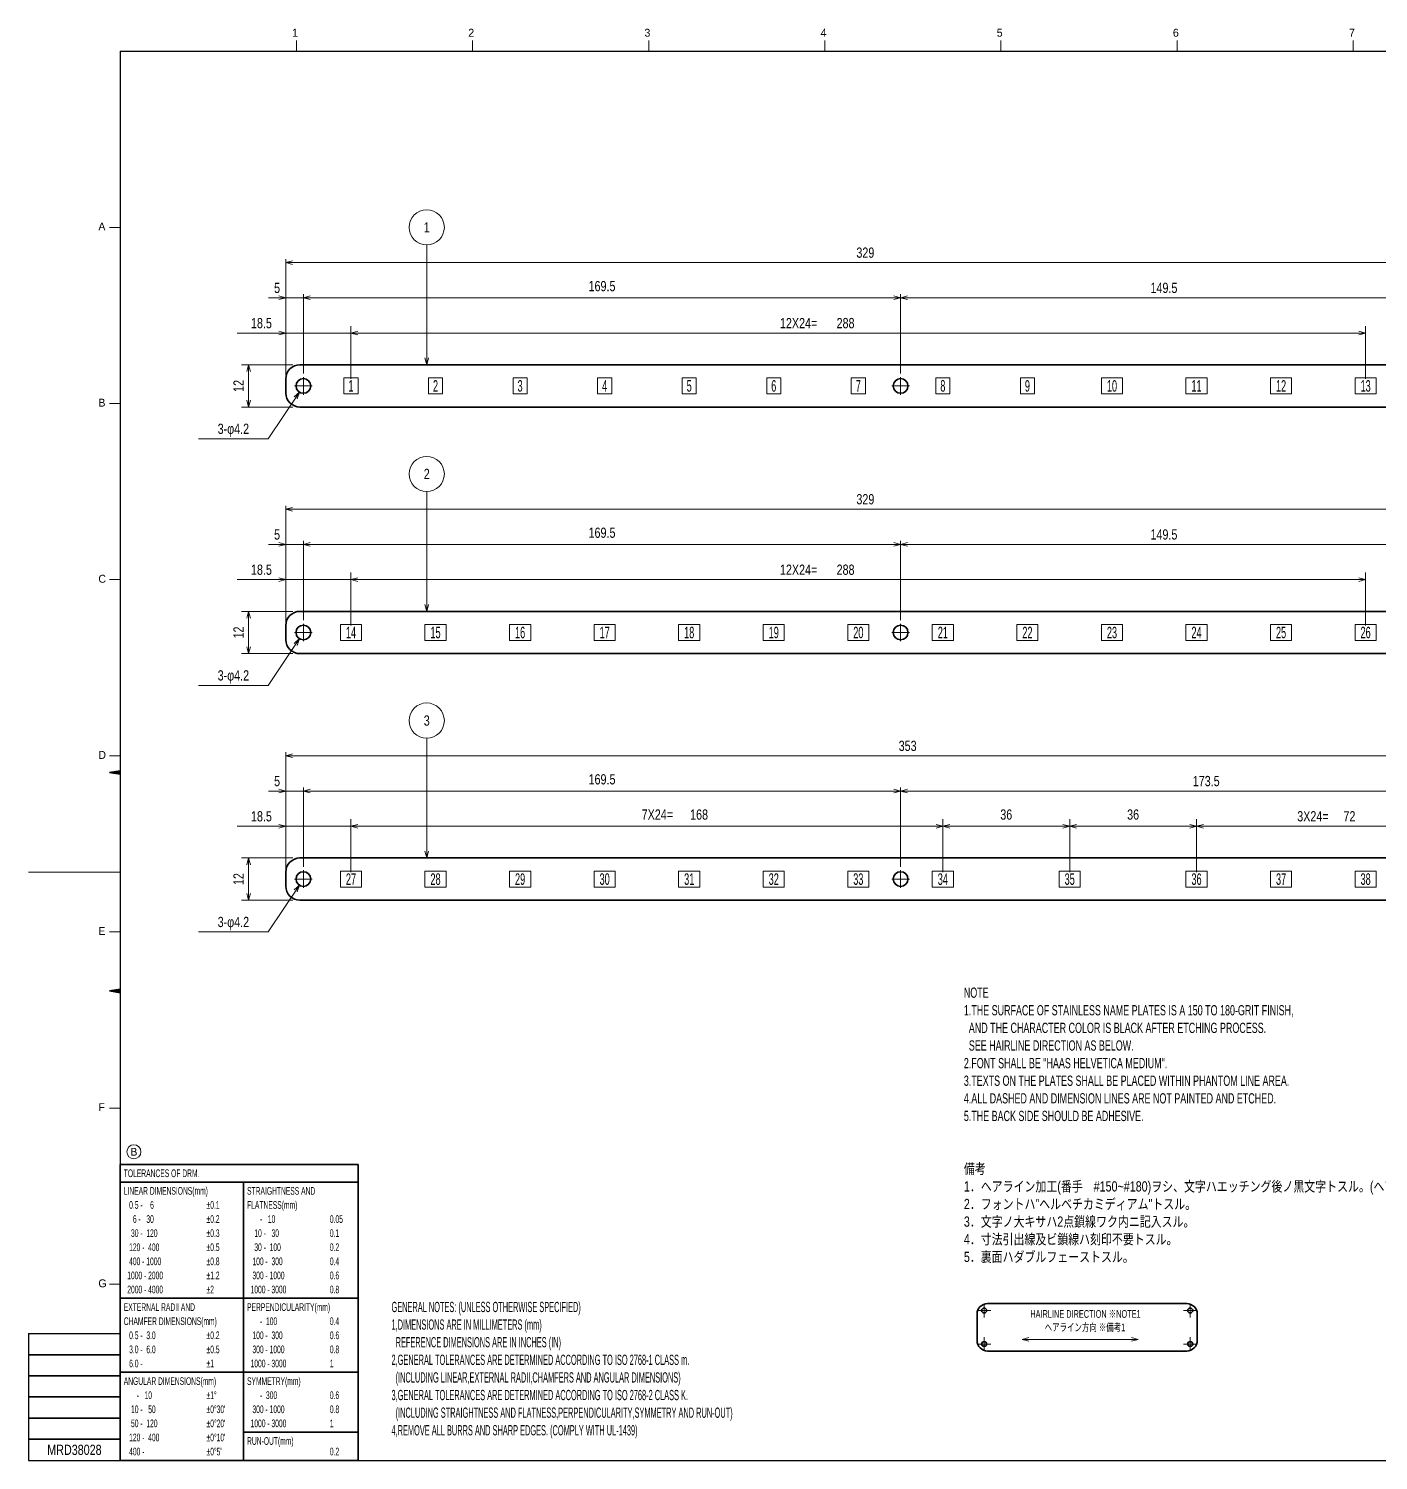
# Model space of a CAD drawing. Header units: millimetres. Extents: x 7 to 587, y 2 to 418.
# Drawn here: x 7 to 390.1, y 10 to 416.4 of the extents above; entities that cross this region are included whole.
import ezdxf
from ezdxf.enums import TextEntityAlignment as Align

# ---------------------------------------------------------------- set-up
doc = ezdxf.new("R2010")
doc.units = ezdxf.units.MM
doc.linetypes.add('DASHDOT', pattern=[25.3, 12.7, -6.3, 0, -6.3])
doc.linetypes.add('DIVIDE', pattern=[31.6, 12.7, -6.3, 0, -6.3, 0, -6.3])
for name, color, linetype in [('GR1_03', 7, 'Continuous'), ('GR1_08', 7, 'Continuous'), ('GR1_15', 7, 'Continuous'), ('GR1_16', 7, 'Continuous'), ('図面枠C7M', 7, 'Continuous'), ('表題、部品表_01', 7, 'Continuous'), ('表題、部品表_訂正', 7, 'Continuous')]:
    doc.layers.add(name, color=color, linetype=linetype)
doc.styles.add('HG丸ｺﾞｼｯｸM-PRO', font='')
doc.styles.get('HG丸ｺﾞｼｯｸM-PRO').set_extended_font_data('HG丸ｺﾞｼｯｸM-PRO')

# ---------------------------------------------------------------- blocks, each defined once
blk = doc.blocks.new('BLKF024')
at = {"layer": '図面枠C7M', "color": 3, "linetype": 'Continuous', "lineweight": 35}
for p, q in [((30.067393, 143.236108), (30.09438, 143.263095)), ((30.188706, 143.216), (30.264271, 143.291564)), ((30.310019, 143.195891), (30.434161, 143.320033)), ((30.431331, 143.175782), (30.604052, 143.348503)), ((30.552644, 143.155673), (30.773942, 143.376972)), ((30.673956, 143.135565), (30.943833, 143.405441)), ((30.795269, 143.115456), (31.113723, 143.43391)), ((30.916582, 143.095347), (31.283614, 143.462379)), ((31.037894, 143.075238), (31.453504, 143.490848)), ((31.159207, 143.05513), (31.623395, 143.519317)), ((31.280519, 143.035021), (31.793285, 143.547787)), ((31.401832, 143.014912), (31.963176, 143.576256)), ((31.523145, 142.994803), (32.133066, 143.604725)), ((31.644457, 142.974695), (32.302957, 143.633194)), ((31.76577, 142.954586), (32.472847, 143.661663)), ((31.887082, 142.934477), (32.642738, 143.690132)), ((32.008395, 142.914368), (32.812628, 143.718601)), ((32.129708, 142.894259), (32.982519, 143.747071)), ((32.25102, 142.874151), (33, 143.62313)), ((32.372333, 142.854042), (33, 143.481709)), ((32.493645, 142.833933), (33, 143.340288)), ((32.614958, 142.813824), (33, 143.198866)), ((32.736271, 142.793716), (33, 143.057445)), ((32.857583, 142.773607), (33, 142.916024)), ((32.978896, 142.753498), (33, 142.774602))]:
    blk.add_line(p, q, dxfattribs=at)
blk = doc.blocks.new('BLKF025')
at = {"layer": '図面枠C7M', "color": 3, "linetype": 'Continuous', "lineweight": 35}
for p, q in [((30.067393, 205.236108), (30.09438, 205.263095)), ((30.188706, 205.216), (30.264271, 205.291564)), ((30.310019, 205.195891), (30.434161, 205.320033)), ((30.431331, 205.175782), (30.604052, 205.348503)), ((30.552644, 205.155673), (30.773942, 205.376972)), ((30.673956, 205.135565), (30.943833, 205.405441)), ((30.795269, 205.115456), (31.113723, 205.43391)), ((30.916582, 205.095347), (31.283614, 205.462379)), ((31.037894, 205.075238), (31.453504, 205.490848)), ((31.159207, 205.05513), (31.623395, 205.519317)), ((31.280519, 205.035021), (31.793285, 205.547787)), ((31.401832, 205.014912), (31.963176, 205.576256)), ((31.523145, 204.994803), (32.133066, 205.604725)), ((31.644457, 204.974695), (32.302957, 205.633194)), ((31.76577, 204.954586), (32.472847, 205.661663)), ((31.887082, 204.934477), (32.642738, 205.690132)), ((32.008395, 204.914368), (32.812628, 205.718601)), ((32.129708, 204.894259), (32.982519, 205.747071)), ((32.25102, 204.874151), (33, 205.62313)), ((32.372333, 204.854042), (33, 205.481709)), ((32.493645, 204.833933), (33, 205.340288)), ((32.614958, 204.813824), (33, 205.198866)), ((32.736271, 204.793716), (33, 205.057445)), ((32.857583, 204.773607), (33, 204.916024)), ((32.978896, 204.753498), (33, 204.774602))]:
    blk.add_line(p, q, dxfattribs=at)
blk = doc.blocks.new('BLKF023')
at = {"layer": '図面枠C7M', "color": 4, "linetype": 'Continuous', "lineweight": 13}
for p, q in [((83, 413), (83, 410)), ((133, 413), (133, 410)), ((183, 413), (183, 410)), ((233, 413), (233, 410)), ((283, 413), (283, 410)), ((333, 413), (333, 410)), ((383, 413), (383, 410)), ((30, 360), (33, 360)), ((30, 310), (33, 310)), ((30, 260), (33, 260)), ((30, 210), (33, 210)), ((7, 177), (33, 177)), ((30, 160), (33, 160)), ((30, 110), (33, 110)), ((30, 60), (33, 60))]:
    blk.add_line(p, q, dxfattribs=at)
at = {"layer": '図面枠C7M', "color": 2, "linetype": 'Continuous', "lineweight": 25}
for p, q in [((33, 410), (587, 410)), ((33, 410), (33, 10)), ((7, 46), (7, 10)), ((7, 46), (33, 46)), ((7, 10), (587, 10))]:
    blk.add_line(p, q, dxfattribs=at)
at = {"layer": '図面枠C7M', "color": 3, "linetype": 'Continuous', "lineweight": 35}
for p, q in [((33, 205.75), (30, 205.25)), ((30, 205.25), (33, 204.75)), ((33, 143.75), (30, 143.25)), ((30, 143.25), (33, 142.75)), ((7, 40), (33, 40)), ((7, 34), (33, 34)), ((7, 28), (33, 28)), ((7, 22), (33, 22)), ((7, 16), (33, 16))]:
    blk.add_line(p, q, dxfattribs=at)
for name in ['BLKF025', 'BLKF024']:
    blk.add_blockref(name, (0, 0), dxfattribs=at)
at = {"layer": '図面枠C7M', "color": 4, "linetype": 'Continuous', "lineweight": 13, "style": 'HG丸ｺﾞｼｯｸM-PRO'}
for s, width, p in [('1', 1.003994, (81.79, 413.45)), ('2', 1.003994, (131.79, 413.45)), ('3', 1.003994, (181.79, 413.45)), ('4', 1.003994, (231.79, 413.45)), ('5', 1.003994, (281.79, 413.45)), ('6', 1.003994, (331.79, 413.45)), ('7', 1.003994, (381.79, 413.45)), ('A', 1.002405, (26.79, 358.45)), ('B', 1.004704, (26.79, 308.45)), ('D', 1.002334, (26.79, 208.45)), ('E', 1.001589, (26.79, 158.45)), ('F', 0.998986, (26.79, 108.45)), ('G', 1.003714, (26.79, 58.45))]:
    blk.add_text(s, height=2.25, dxfattribs=dict(at, width=width)).set_placement(p, align=Align.BOTTOM_LEFT)
at = {"layer": '図面枠C7M', "color": 3, "linetype": 'Continuous', "lineweight": 35, "style": 'HG丸ｺﾞｼｯｸM-PRO', "width": 1.001214}
blk.add_text('C', height=2.25, dxfattribs=at).set_placement((26.79, 258.45), align=Align.BOTTOM_LEFT)
blk = doc.blocks.new('BLKF028')
at = {"layer": '表題、部品表_01', "color": 4, "linetype": 'DASHDOT', "lineweight": 13}
for p, q in [((278.21, 50.57), (278.21, 54.47)), ((336.71, 50.57), (336.71, 54.47)), ((280.16, 52.52), (276.26, 52.52)), ((338.66, 52.52), (334.76, 52.52)), ((278.21, 41.07), (278.21, 44.97)), ((336.71, 41.07), (336.71, 44.97)), ((280.16, 43.02), (276.26, 43.02)), ((338.66, 43.02), (334.76, 43.02))]:
    blk.add_line(p, q, dxfattribs=at)
at = {"layer": '表題、部品表_01', "color": 3, "linetype": 'Continuous', "lineweight": 35}
for p, q in [((335.71, 54.52), (279.21, 54.52)), ((276.21, 44.02), (276.21, 51.52)), ((338.71, 44.02), (338.71, 51.52)), ((335.71, 41.02), (279.21, 41.02))]:
    blk.add_line(p, q, dxfattribs=at)
for centre in [(278.21, 52.52), (336.71, 52.52), (278.21, 43.02), (336.71, 43.02)]:
    blk.add_circle(centre, 0.7, dxfattribs=at)
for centre, start, end in [((279.21, 51.52), 90, 180), ((335.71, 51.52), 0, 90), ((279.21, 44.02), 180, 270), ((335.71, 44.02), 270, 0)]:
    blk.add_arc(centre, 3, start, end, dxfattribs=at)
blk = doc.blocks.new('FXTIP_ARROW_S')
at = {"color": 0, "linetype": 'Continuous', "lineweight": -2}
for q in [(-1, 0), (-0.97, 0.26), (-0.97, -0.26)]:
    blk.add_line((0, 0), q, dxfattribs=at)
blk = doc.blocks.new('FXTIP_ARROW_E')
at = {"color": 0, "linetype": 'Continuous', "lineweight": -2}
for q in [(-1, 0), (-0.97, 0.26), (-0.97, -0.26)]:
    blk.add_line((0, 0), q, dxfattribs=at)
blk = doc.blocks.new('BLKF032')
at = {"layer": 'GR1_08', "color": 3, "linetype": 'Continuous', "lineweight": 35}
for p, q in [((84, 321), (405, 321)), ((80, 313), (80, 317)), ((409, 313), (409, 317)), ((84, 309), (405, 309))]:
    blk.add_line(p, q, dxfattribs=at)
for centre in [(85, 315), (254.5, 315), (404, 315)]:
    blk.add_circle(centre, 2.1, dxfattribs=at)
for centre, start, end in [((84, 317), 90, 180), ((405, 317), 360, 90), ((84, 313), 180, 270), ((405, 313), 270, 360)]:
    blk.add_arc(centre, 4, start, end, dxfattribs=at)
blk = doc.blocks.new('BLKF033')
at = {"layer": 'GR1_08', "color": 3, "linetype": 'Continuous', "lineweight": 35}
for p, q in [((84, 251), (405, 251)), ((80, 243), (80, 247)), ((409, 243), (409, 247)), ((84, 239), (405, 239))]:
    blk.add_line(p, q, dxfattribs=at)
for centre in [(85, 245), (254.5, 245), (404, 245)]:
    blk.add_circle(centre, 2.1, dxfattribs=at)
for centre, start, end in [((84, 247), 90, 180), ((405, 247), 360, 90), ((84, 243), 180, 270), ((405, 243), 270, 360)]:
    blk.add_arc(centre, 4, start, end, dxfattribs=at)
blk = doc.blocks.new('BLKF034')
at = {"layer": 'GR1_08', "color": 3, "linetype": 'Continuous', "lineweight": 35}
for p, q in [((84, 181), (429, 181)), ((80, 173), (80, 177)), ((433, 173), (433, 177)), ((84, 169), (429, 169))]:
    blk.add_line(p, q, dxfattribs=at)
for centre in [(85, 175), (254.5, 175), (428, 175)]:
    blk.add_circle(centre, 2.1, dxfattribs=at)
for centre, start, end in [((84, 177), 90, 180), ((429, 177), 360, 90), ((84, 173), 180, 270), ((429, 173), 270, 360)]:
    blk.add_arc(centre, 4, start, end, dxfattribs=at)
blk = doc.blocks.new('BLKF035')
at = {"layer": 'GR1_03', "color": 4, "linetype": 'DIVIDE', "lineweight": 13}
for p, q in [((100.5, 317.25), (96.5, 317.25)), ((96.5, 317.25), (96.5, 312.75)), ((100.5, 312.75), (100.5, 317.25)), ((96.5, 312.75), (100.5, 312.75))]:
    blk.add_line(p, q, dxfattribs=at)
blk = doc.blocks.new('BLKF036')
at = {"layer": 'GR1_03', "color": 4, "linetype": 'DIVIDE', "lineweight": 13}
for p, q in [((124.5, 317.25), (120.5, 317.25)), ((120.5, 317.25), (120.5, 312.75)), ((124.5, 312.75), (124.5, 317.25)), ((120.5, 312.75), (124.5, 312.75))]:
    blk.add_line(p, q, dxfattribs=at)
blk = doc.blocks.new('BLKF037')
at = {"layer": 'GR1_03', "color": 4, "linetype": 'DIVIDE', "lineweight": 13}
for p, q in [((148.5, 317.25), (144.5, 317.25)), ((144.5, 317.25), (144.5, 312.75)), ((148.5, 312.75), (148.5, 317.25)), ((144.5, 312.75), (148.5, 312.75))]:
    blk.add_line(p, q, dxfattribs=at)
blk = doc.blocks.new('BLKF038')
at = {"layer": 'GR1_03', "color": 4, "linetype": 'DIVIDE', "lineweight": 13}
for p, q in [((172.5, 317.25), (168.5, 317.25)), ((168.5, 317.25), (168.5, 312.75)), ((172.5, 312.75), (172.5, 317.25)), ((168.5, 312.75), (172.5, 312.75))]:
    blk.add_line(p, q, dxfattribs=at)
blk = doc.blocks.new('BLKF039')
at = {"layer": 'GR1_03', "color": 4, "linetype": 'DIVIDE', "lineweight": 13}
for p, q in [((196.5, 317.25), (192.5, 317.25)), ((192.5, 317.25), (192.5, 312.75)), ((196.5, 312.75), (196.5, 317.25)), ((192.5, 312.75), (196.5, 312.75))]:
    blk.add_line(p, q, dxfattribs=at)
blk = doc.blocks.new('BLKF040')
at = {"layer": 'GR1_03', "color": 4, "linetype": 'DIVIDE', "lineweight": 13}
for p, q in [((220.5, 317.25), (216.5, 317.25)), ((216.5, 317.25), (216.5, 312.75)), ((220.5, 312.75), (220.5, 317.25)), ((216.5, 312.75), (220.5, 312.75))]:
    blk.add_line(p, q, dxfattribs=at)
blk = doc.blocks.new('BLKF041')
at = {"layer": 'GR1_03', "color": 4, "linetype": 'DIVIDE', "lineweight": 13}
for p, q in [((244.5, 317.25), (240.5, 317.25)), ((240.5, 317.25), (240.5, 312.75)), ((244.5, 312.75), (244.5, 317.25)), ((240.5, 312.75), (244.5, 312.75))]:
    blk.add_line(p, q, dxfattribs=at)
blk = doc.blocks.new('BLKF042')
at = {"layer": 'GR1_03', "color": 4, "linetype": 'DIVIDE', "lineweight": 13}
for p, q in [((268.5, 317.25), (264.5, 317.25)), ((264.5, 317.25), (264.5, 312.75)), ((268.5, 312.75), (268.5, 317.25)), ((264.5, 312.75), (268.5, 312.75))]:
    blk.add_line(p, q, dxfattribs=at)
blk = doc.blocks.new('BLKF043')
at = {"layer": 'GR1_03', "color": 4, "linetype": 'DIVIDE', "lineweight": 13}
for p, q in [((292.5, 317.25), (288.5, 317.25)), ((288.5, 317.25), (288.5, 312.75)), ((292.5, 312.75), (292.5, 317.25)), ((288.5, 312.75), (292.5, 312.75))]:
    blk.add_line(p, q, dxfattribs=at)
blk = doc.blocks.new('BLKF044')
at = {"layer": 'GR1_03', "color": 4, "linetype": 'DIVIDE', "lineweight": 13}
for p, q in [((317.5, 317.25), (311.5, 317.25)), ((311.5, 317.25), (311.5, 312.75)), ((317.5, 312.75), (317.5, 317.25)), ((311.5, 312.75), (317.5, 312.75))]:
    blk.add_line(p, q, dxfattribs=at)
blk = doc.blocks.new('BLKF045')
at = {"layer": 'GR1_03', "color": 4, "linetype": 'DIVIDE', "lineweight": 13}
for p, q in [((341.5, 317.25), (335.5, 317.25)), ((335.5, 317.25), (335.5, 312.75)), ((341.5, 312.75), (341.5, 317.25)), ((335.5, 312.75), (341.5, 312.75))]:
    blk.add_line(p, q, dxfattribs=at)
blk = doc.blocks.new('BLKF046')
at = {"layer": 'GR1_03', "color": 4, "linetype": 'DIVIDE', "lineweight": 13}
for p, q in [((365.5, 317.25), (359.5, 317.25)), ((359.5, 317.25), (359.5, 312.75)), ((365.5, 312.75), (365.5, 317.25)), ((359.5, 312.75), (365.5, 312.75))]:
    blk.add_line(p, q, dxfattribs=at)
blk = doc.blocks.new('BLKF047')
at = {"layer": 'GR1_03', "color": 4, "linetype": 'DIVIDE', "lineweight": 13}
for p, q in [((389.5, 317.25), (383.5, 317.25)), ((383.5, 317.25), (383.5, 312.75)), ((389.5, 312.75), (389.5, 317.25)), ((383.5, 312.75), (389.5, 312.75))]:
    blk.add_line(p, q, dxfattribs=at)
blk = doc.blocks.new('BLKF048')
at = {"layer": 'GR1_03', "color": 4, "linetype": 'DIVIDE', "lineweight": 13}
for p, q in [((101.5, 247.25), (95.5, 247.25)), ((95.5, 247.25), (95.5, 242.75)), ((101.5, 242.75), (101.5, 247.25)), ((95.5, 242.75), (101.5, 242.75))]:
    blk.add_line(p, q, dxfattribs=at)
blk = doc.blocks.new('BLKF049')
at = {"layer": 'GR1_03', "color": 4, "linetype": 'DIVIDE', "lineweight": 13}
for p, q in [((125.5, 247.25), (119.5, 247.25)), ((119.5, 247.25), (119.5, 242.75)), ((125.5, 242.75), (125.5, 247.25)), ((119.5, 242.75), (125.5, 242.75))]:
    blk.add_line(p, q, dxfattribs=at)
blk = doc.blocks.new('BLKF050')
at = {"layer": 'GR1_03', "color": 4, "linetype": 'DIVIDE', "lineweight": 13}
for p, q in [((149.5, 247.25), (143.5, 247.25)), ((143.5, 247.25), (143.5, 242.75)), ((149.5, 242.75), (149.5, 247.25)), ((143.5, 242.75), (149.5, 242.75))]:
    blk.add_line(p, q, dxfattribs=at)
blk = doc.blocks.new('BLKF051')
at = {"layer": 'GR1_03', "color": 4, "linetype": 'DIVIDE', "lineweight": 13}
for p, q in [((173.5, 247.25), (167.5, 247.25)), ((167.5, 247.25), (167.5, 242.75)), ((173.5, 242.75), (173.5, 247.25)), ((167.5, 242.75), (173.5, 242.75))]:
    blk.add_line(p, q, dxfattribs=at)
blk = doc.blocks.new('BLKF052')
at = {"layer": 'GR1_03', "color": 4, "linetype": 'DIVIDE', "lineweight": 13}
for p, q in [((197.5, 247.25), (191.5, 247.25)), ((191.5, 247.25), (191.5, 242.75)), ((197.5, 242.75), (197.5, 247.25)), ((191.5, 242.75), (197.5, 242.75))]:
    blk.add_line(p, q, dxfattribs=at)
blk = doc.blocks.new('BLKF053')
at = {"layer": 'GR1_03', "color": 4, "linetype": 'DIVIDE', "lineweight": 13}
for p, q in [((221.5, 247.25), (215.5, 247.25)), ((215.5, 247.25), (215.5, 242.75)), ((221.5, 242.75), (221.5, 247.25)), ((215.5, 242.75), (221.5, 242.75))]:
    blk.add_line(p, q, dxfattribs=at)
blk = doc.blocks.new('BLKF054')
at = {"layer": 'GR1_03', "color": 4, "linetype": 'DIVIDE', "lineweight": 13}
for p, q in [((245.5, 247.25), (239.5, 247.25)), ((239.5, 247.25), (239.5, 242.75)), ((245.5, 242.75), (245.5, 247.25)), ((239.5, 242.75), (245.5, 242.75))]:
    blk.add_line(p, q, dxfattribs=at)
blk = doc.blocks.new('BLKF055')
at = {"layer": 'GR1_03', "color": 4, "linetype": 'DIVIDE', "lineweight": 13}
for p, q in [((269.5, 247.25), (263.5, 247.25)), ((263.5, 247.25), (263.5, 242.75)), ((269.5, 242.75), (269.5, 247.25)), ((263.5, 242.75), (269.5, 242.75))]:
    blk.add_line(p, q, dxfattribs=at)
blk = doc.blocks.new('BLKF056')
at = {"layer": 'GR1_03', "color": 4, "linetype": 'DIVIDE', "lineweight": 13}
for p, q in [((293.5, 247.25), (287.5, 247.25)), ((287.5, 247.25), (287.5, 242.75)), ((293.5, 242.75), (293.5, 247.25)), ((287.5, 242.75), (293.5, 242.75))]:
    blk.add_line(p, q, dxfattribs=at)
blk = doc.blocks.new('BLKF057')
at = {"layer": 'GR1_03', "color": 4, "linetype": 'DIVIDE', "lineweight": 13}
for p, q in [((317.5, 247.25), (311.5, 247.25)), ((311.5, 247.25), (311.5, 242.75)), ((317.5, 242.75), (317.5, 247.25)), ((311.5, 242.75), (317.5, 242.75))]:
    blk.add_line(p, q, dxfattribs=at)
blk = doc.blocks.new('BLKF058')
at = {"layer": 'GR1_03', "color": 4, "linetype": 'DIVIDE', "lineweight": 13}
for p, q in [((341.5, 247.25), (335.5, 247.25)), ((335.5, 247.25), (335.5, 242.75)), ((341.5, 242.75), (341.5, 247.25)), ((335.5, 242.75), (341.5, 242.75))]:
    blk.add_line(p, q, dxfattribs=at)
blk = doc.blocks.new('BLKF059')
at = {"layer": 'GR1_03', "color": 4, "linetype": 'DIVIDE', "lineweight": 13}
for p, q in [((365.5, 247.25), (359.5, 247.25)), ((359.5, 247.25), (359.5, 242.75)), ((365.5, 242.75), (365.5, 247.25)), ((359.5, 242.75), (365.5, 242.75))]:
    blk.add_line(p, q, dxfattribs=at)
blk = doc.blocks.new('BLKF060')
at = {"layer": 'GR1_03', "color": 4, "linetype": 'DIVIDE', "lineweight": 13}
for p, q in [((389.5, 247.25), (383.5, 247.25)), ((383.5, 247.25), (383.5, 242.75)), ((389.5, 242.75), (389.5, 247.25)), ((383.5, 242.75), (389.5, 242.75))]:
    blk.add_line(p, q, dxfattribs=at)
blk = doc.blocks.new('BLKF061')
at = {"layer": 'GR1_03', "color": 4, "linetype": 'DIVIDE', "lineweight": 13}
for p, q in [((101.5, 177.25), (95.5, 177.25)), ((95.5, 177.25), (95.5, 172.75)), ((101.5, 172.75), (101.5, 177.25)), ((95.5, 172.75), (101.5, 172.75))]:
    blk.add_line(p, q, dxfattribs=at)
blk = doc.blocks.new('BLKF062')
at = {"layer": 'GR1_03', "color": 4, "linetype": 'DIVIDE', "lineweight": 13}
for p, q in [((125.5, 177.25), (119.5, 177.25)), ((119.5, 177.25), (119.5, 172.75)), ((125.5, 172.75), (125.5, 177.25)), ((119.5, 172.75), (125.5, 172.75))]:
    blk.add_line(p, q, dxfattribs=at)
blk = doc.blocks.new('BLKF063')
at = {"layer": 'GR1_03', "color": 4, "linetype": 'DIVIDE', "lineweight": 13}
for p, q in [((149.5, 177.25), (143.5, 177.25)), ((143.5, 177.25), (143.5, 172.75)), ((149.5, 172.75), (149.5, 177.25)), ((143.5, 172.75), (149.5, 172.75))]:
    blk.add_line(p, q, dxfattribs=at)
blk = doc.blocks.new('BLKF064')
at = {"layer": 'GR1_03', "color": 4, "linetype": 'DIVIDE', "lineweight": 13}
for p, q in [((173.5, 177.25), (167.5, 177.25)), ((167.5, 177.25), (167.5, 172.75)), ((173.5, 172.75), (173.5, 177.25)), ((167.5, 172.75), (173.5, 172.75))]:
    blk.add_line(p, q, dxfattribs=at)
blk = doc.blocks.new('BLKF065')
at = {"layer": 'GR1_03', "color": 4, "linetype": 'DIVIDE', "lineweight": 13}
for p, q in [((197.5, 177.25), (191.5, 177.25)), ((191.5, 177.25), (191.5, 172.75)), ((197.5, 172.75), (197.5, 177.25)), ((191.5, 172.75), (197.5, 172.75))]:
    blk.add_line(p, q, dxfattribs=at)
blk = doc.blocks.new('BLKF066')
at = {"layer": 'GR1_03', "color": 4, "linetype": 'DIVIDE', "lineweight": 13}
for p, q in [((221.5, 177.25), (215.5, 177.25)), ((215.5, 177.25), (215.5, 172.75)), ((221.5, 172.75), (221.5, 177.25)), ((215.5, 172.75), (221.5, 172.75))]:
    blk.add_line(p, q, dxfattribs=at)
blk = doc.blocks.new('BLKF067')
at = {"layer": 'GR1_03', "color": 4, "linetype": 'DIVIDE', "lineweight": 13}
for p, q in [((245.5, 177.25), (239.5, 177.25)), ((239.5, 177.25), (239.5, 172.75)), ((245.5, 172.75), (245.5, 177.25)), ((239.5, 172.75), (245.5, 172.75))]:
    blk.add_line(p, q, dxfattribs=at)
blk = doc.blocks.new('BLKF068')
at = {"layer": 'GR1_03', "color": 4, "linetype": 'DIVIDE', "lineweight": 13}
for p, q in [((269.5, 177.25), (263.5, 177.25)), ((263.5, 177.25), (263.5, 172.75)), ((269.5, 172.75), (269.5, 177.25)), ((263.5, 172.75), (269.5, 172.75))]:
    blk.add_line(p, q, dxfattribs=at)
blk = doc.blocks.new('BLKF069')
at = {"layer": 'GR1_03', "color": 4, "linetype": 'DIVIDE', "lineweight": 13}
for p, q in [((305.5, 177.25), (299.5, 177.25)), ((299.5, 177.25), (299.5, 172.75)), ((305.5, 172.75), (305.5, 177.25)), ((299.5, 172.75), (305.5, 172.75))]:
    blk.add_line(p, q, dxfattribs=at)
blk = doc.blocks.new('BLKF071')
at = {"layer": 'GR1_03', "color": 4, "linetype": 'DIVIDE', "lineweight": 13}
for p, q in [((341.5, 177.25), (335.5, 177.25)), ((335.5, 177.25), (335.5, 172.75)), ((341.5, 172.75), (341.5, 177.25)), ((335.5, 172.75), (341.5, 172.75))]:
    blk.add_line(p, q, dxfattribs=at)
blk = doc.blocks.new('BLKF072')
at = {"layer": 'GR1_03', "color": 4, "linetype": 'DIVIDE', "lineweight": 13}
for p, q in [((365.5, 177.25), (359.5, 177.25)), ((359.5, 177.25), (359.5, 172.75)), ((365.5, 172.75), (365.5, 177.25)), ((359.5, 172.75), (365.5, 172.75))]:
    blk.add_line(p, q, dxfattribs=at)
blk = doc.blocks.new('BLKF073')
at = {"layer": 'GR1_03', "color": 4, "linetype": 'DIVIDE', "lineweight": 13}
for p, q in [((389.5, 177.25), (383.5, 177.25)), ((383.5, 177.25), (383.5, 172.75)), ((389.5, 172.75), (389.5, 177.25)), ((383.5, 172.75), (389.5, 172.75))]:
    blk.add_line(p, q, dxfattribs=at)
blk = doc.blocks.new('BLKF085')
at = {"layer": '図面枠C7M', "color": 3, "linetype": 'Continuous', "lineweight": 35}
for p, q in [((33, 94), (100.5, 94)), ((33, 94), (33, 10)), ((100.5, 10), (100.5, 94)), ((33, 89), (100.5, 89)), ((68, 10), (68, 89)), ((33, 56), (68, 56)), ((68, 56), (100.5, 56)), ((33, 35), (68, 35)), ((68, 35), (100.5, 35)), ((68, 18), (100.5, 18)), ((33, 10), (100.5, 10))]:
    blk.add_line(p, q, dxfattribs=at)
at = {"layer": '図面枠C7M', "color": 4, "linetype": 'Continuous', "lineweight": 13, "style": 'HG丸ｺﾞｼｯｸM-PRO'}
for s, height, width, p in [('TOLERANCES OF DRM.', 2.1818, 0.522208, (34, 91.5)), ('LINEAR DIMENSIONS(mm)', 2.1818, 0.521664, (34, 86.5)), ('STRAIGHTNESS AND', 2.1818, 0.521949, (69, 86.5)), (' 0.5 -    6', 2.1818, 0.524049, (35, 82.5)), ('±0.1', 2.182, 0.52198, (57.5, 82.5)), ('FLATNESS(mm)', 2.1818, 0.521994, (69, 82.5)), ('   6 -   30', 2.1818, 0.52397, (35, 78.5)), ('±0.2', 2.182, 0.52198, (57.5, 78.5)), ('     -   10', 2.1818, 0.524651, (70, 78.5)), ('0.05', 2.182, 0.52205, (92.5, 78.5)), ('  30 -  120', 2.1818, 0.522893, (35, 74.5)), ('±0.3', 2.182, 0.52198, (57.5, 74.5)), ('  10 -   30', 2.1818, 0.523391, (70, 74.5)), ('0.1', 2.182, 0.522424, (92.5, 74.5)), (' 120 -  400', 2.1818, 0.52246, (35, 70.5)), ('±0.5', 2.182, 0.52198, (57.5, 70.5)), ('  30 -  100', 2.1818, 0.522893, (70, 70.5)), ('0.2', 2.182, 0.522424, (92.5, 70.5)), (' 400 - 1000', 2.1818, 0.52208, (35, 66.5)), ('±0.8', 2.182, 0.52198, (57.5, 66.5)), (' 100 -  300', 2.1818, 0.52246, (70, 66.5)), ('0.4', 2.182, 0.522424, (92.5, 66.5)), ('1000 - 2000', 2.1818, 0.521744, (35, 62.5)), ('±1.2', 2.182, 0.52198, (57.5, 62.5)), (' 300 - 1000', 2.1818, 0.52208, (70, 62.5)), ('0.6', 2.182, 0.522424, (92.5, 62.5)), ('2000 - 4000', 2.1818, 0.521744, (35, 58.5)), ('±2', 2.182, 0.521216, (57.5, 58.5)), ('1000 - 3000', 2.1818, 0.521744, (70, 58.5)), ('0.8', 2.182, 0.522424, (92.5, 58.5)), ('EXTERNAL RADII AND', 2.1818, 0.522426, (34, 53.5)), ('PERPENDICULARITY(mm)', 2.1818, 0.521822, (69, 53.5)), ('CHAMFER DIMENSIONS(mm)', 2.1818, 0.521615, (34, 49.5)), ('     -  100', 2.1818, 0.52397, (70, 49.5)), ('0.4', 2.182, 0.522424, (92.5, 49.5)), (' 0.5 -  3.0', 2.1818, 0.523514, (35, 45.5)), ('±0.2', 2.182, 0.52198, (57.5, 45.5)), (' 100 -  300', 2.1818, 0.52246, (70, 45.5)), ('0.6', 2.182, 0.522424, (92.5, 45.5)), (' 3.0 -  6.0', 2.1818, 0.523514, (35, 41.5)), ('±0.5', 2.182, 0.52198, (57.5, 41.5)), (' 300 - 1000', 2.1818, 0.52208, (70, 41.5)), ('0.8', 2.182, 0.522424, (92.5, 41.5)), (' 6.0 -', 2.182, 0.523279, (35, 37.5)), ('±1', 2.182, 0.521216, (57.5, 37.5)), ('1000 - 3000', 2.1818, 0.521744, (70, 37.5)), ('1', 2.18, 0.521199, (92.5, 37.5)), ('ANGULAR DIMENSIONS(mm)', 2.1818, 0.521887, (34, 32.5)), ('SYMMETRY(mm)', 2.1818, 0.521222, (69, 32.5)), ('     -   10', 2.1818, 0.524651, (35, 28.5)), ('±1°', 2.182, 0.52122, (57.5, 28.5)), ('     -  300', 2.1818, 0.52397, (70, 28.5)), ('0.6', 2.182, 0.522424, (92.5, 28.5)), ('  10 -   50', 2.1818, 0.523391, (35, 24.5)), ("±0°30'", 2.182, 0.521679, (57.5, 24.5)), (' 300 - 1000', 2.1818, 0.52208, (70, 24.5)), ('0.8', 2.182, 0.522424, (92.5, 24.5)), ('  50 -  120', 2.1818, 0.522893, (35, 20.5)), ("±0°20'", 2.182, 0.521679, (57.5, 20.5)), ('1000 - 3000', 2.1818, 0.521744, (70, 20.5)), ('1', 2.18, 0.521199, (92.5, 20.5)), (' 120 -  400', 2.1818, 0.52246, (35, 16.5)), ("±0°10'", 2.182, 0.521679, (57.5, 16.5)), ('RUN-OUT(mm)', 2.1818, 0.521162, (69, 15.5)), (' 400 -', 2.182, 0.52234, (35, 12.5)), ("±0°5'", 2.182, 0.521776, (57.5, 12.5)), ('0.2', 2.182, 0.522424, (92.5, 12.5))]:
    blk.add_text(s, height=height, dxfattribs=dict(at, width=width)).set_placement(p, align=Align.MIDDLE_LEFT)
blk = doc.blocks.new('BLKF086')
at = {"layer": '表題、部品表_訂正', "color": 4, "linetype": 'Continuous', "lineweight": 13}
blk.add_circle((36.87, 97.59), 2, dxfattribs=at)
at = {"layer": '表題、部品表_訂正', "color": 4, "linetype": 'Continuous', "lineweight": 13, "style": 'HG丸ｺﾞｼｯｸM-PRO', "width": 1.04272}
blk.add_text('B', height=2.18, dxfattribs=at).set_placement((36.87, 97.59), align=Align.MIDDLE_CENTER)

msp = doc.modelspace()

# ---------------------------------------------------------------- linework, layer by layer
at = {"layer": 'GR1_08', "color": 4, "linetype": 'DASHDOT', "lineweight": 13}
for p, q in [((85, 312.5), (85, 317.5)), ((254.5, 312.5), (254.5, 317.5)), ((87.5, 315), (82.5, 315)), ((257, 315), (252, 315)), ((87.5, 245), (82.5, 245)), ((85, 242.5), (85, 247.5)), ((257, 245), (252, 245)), ((254.5, 242.5), (254.5, 247.5)), ((87.5, 175), (82.5, 175)), ((85, 172.5), (85, 177.5)), ((257, 175), (252, 175)), ((254.5, 172.5), (254.5, 177.5))]:
    msp.add_line(p, q, dxfattribs=at)
at = {"layer": 'GR1_15', "color": 4, "linetype": 'Continuous', "lineweight": 13}
for p, q in [((120, 321), (120, 355)), ((120, 251), (120, 285)), ((120, 181), (120, 215))]:
    msp.add_line(p, q, dxfattribs=at)
for centre in [(120, 360), (120, 290), (120, 220)]:
    msp.add_circle(centre, 5, dxfattribs=at)
at = {"layer": 'GR1_16', "color": 4, "linetype": 'Continuous', "lineweight": 13}
for p, q in [((80, 318), (80, 351)), ((80, 350), (409, 350)), ((75.04, 340), (80, 340)), ((80, 318), (80, 341)), ((80, 340), (85, 340)), ((85, 318.5), (85, 341)), ((85, 340), (254.5, 340)), ((254.5, 318.5), (254.5, 341)), ((254.5, 340), (404, 340)), ((66.16, 330), (80, 330)), ((80, 319), (80, 332)), ((80, 330), (98.5, 330)), ((98.5, 317), (98.5, 332)), ((98.5, 330), (386.5, 330)), ((386.5, 317), (386.5, 332)), ((82, 321), (67.41, 321)), ((69.41, 309), (69.41, 321)), ((83.84, 313.25), (75, 300)), ((82, 309), (67.41, 309)), ((75, 300), (55.24, 300)), ((80, 248), (80, 281)), ((80, 280), (409, 280)), ((75.04, 270), (80, 270)), ((80, 248), (80, 271)), ((80, 270), (85, 270)), ((85, 248.5), (85, 271)), ((85, 270), (254.5, 270)), ((254.5, 248.5), (254.5, 271)), ((254.5, 270), (404, 270)), ((80, 249), (80, 262)), ((98.5, 247), (98.5, 262)), ((386.5, 247), (386.5, 262)), ((66.16, 260), (80, 260)), ((80, 260), (98.5, 260)), ((98.5, 260), (386.5, 260)), ((82, 251), (67.41, 251)), ((69.41, 239), (69.41, 251)), ((83.84, 243.25), (75, 230)), ((82, 239), (67.41, 239)), ((75, 230), (55.24, 230)), ((80, 178), (80, 211)), ((80, 210), (433, 210)), ((75.04, 200), (80, 200)), ((80, 178), (80, 201)), ((80, 200), (85, 200)), ((85, 178.5), (85, 201)), ((85, 200), (254.5, 200)), ((254.5, 178.5), (254.5, 201)), ((254.5, 200), (428, 200)), ((80, 179), (80, 192)), ((98.5, 177), (98.5, 192)), ((266.5, 177), (266.5, 192)), ((302.5, 177), (302.5, 192)), ((338.5, 177), (338.5, 192)), ((66.16, 190), (80, 190)), ((80, 190), (98.5, 190)), ((98.5, 190), (266.5, 190)), ((266.5, 190), (302.5, 190)), ((302.5, 190), (338.5, 190)), ((338.5, 190), (410.5, 190)), ((82, 181), (67.41, 181)), ((69.41, 169), (69.41, 181)), ((83.84, 173.25), (75, 160)), ((82, 169), (67.41, 169)), ((75, 160), (55.24, 160))]:
    msp.add_line(p, q, dxfattribs=at)
at = {"layer": '表題、部品表_01', "color": 4, "linetype": 'Continuous', "lineweight": 13}
msp.add_line((321.98, 44.32), (288.97, 44.32), dxfattribs=at)

# ---------------------------------------------------------------- block references
at = {"layer": 'GR1_03', "color": 4, "linetype": 'DIVIDE', "lineweight": 13}
for name in ['BLKF035', 'BLKF036', 'BLKF037', 'BLKF038', 'BLKF039', 'BLKF040', 'BLKF041', 'BLKF042', 'BLKF043', 'BLKF044', 'BLKF045', 'BLKF046', 'BLKF047', 'BLKF048', 'BLKF049', 'BLKF050', 'BLKF051', 'BLKF052', 'BLKF053', 'BLKF054', 'BLKF055', 'BLKF056', 'BLKF057', 'BLKF058', 'BLKF059', 'BLKF060', 'BLKF061', 'BLKF062', 'BLKF063', 'BLKF064', 'BLKF065', 'BLKF066', 'BLKF067', 'BLKF068', 'BLKF069', 'BLKF071', 'BLKF072', 'BLKF073']:
    msp.add_blockref(name, (0, 0), dxfattribs=at)
at = {"layer": 'GR1_08', "color": 3, "linetype": 'Continuous', "lineweight": 35}
for name in ['BLKF032', 'BLKF033', 'BLKF034']:
    msp.add_blockref(name, (0, 0), dxfattribs=at)
at = {"layer": 'GR1_15', "color": 4, "linetype": 'Continuous', "lineweight": 13, "xscale": 2, "yscale": 2, "rotation": 270}
for p in [(120, 321), (120, 251), (120, 181)]:
    msp.add_blockref('FXTIP_ARROW_S', p, dxfattribs=at)
at = {"layer": 'GR1_16', "color": 4, "linetype": 'Continuous', "lineweight": 13, "xscale": 2, "yscale": 2}
for name, p, rotation in [('FXTIP_ARROW_S', (80, 350), 180), ('FXTIP_ARROW_E', (80, 340), 360), ('FXTIP_ARROW_S', (85, 340), 180), ('FXTIP_ARROW_E', (254.5, 340), 360), ('FXTIP_ARROW_S', (254.5, 340), 180), ('FXTIP_ARROW_E', (80, 330), 360), ('FXTIP_ARROW_S', (98.5, 330), 180), ('FXTIP_ARROW_E', (386.5, 330), 360), ('FXTIP_ARROW_E', (69.41, 321), 90), ('FXTIP_ARROW_S', (83.84, 313.25), 56.30993247402051), ('FXTIP_ARROW_S', (69.41, 309), 270), ('FXTIP_ARROW_S', (80, 280), 180), ('FXTIP_ARROW_E', (80, 270), 360), ('FXTIP_ARROW_S', (85, 270), 180), ('FXTIP_ARROW_E', (254.5, 270), 360), ('FXTIP_ARROW_S', (254.5, 270), 180), ('FXTIP_ARROW_E', (80, 260), 360), ('FXTIP_ARROW_S', (98.5, 260), 180), ('FXTIP_ARROW_E', (386.5, 260), 360), ('FXTIP_ARROW_E', (69.41, 251), 90), ('FXTIP_ARROW_S', (69.41, 239), 270), ('FXTIP_ARROW_S', (83.84, 243.25), 56.30993247402051), ('FXTIP_ARROW_S', (80, 210), 180), ('FXTIP_ARROW_E', (80, 200), 360), ('FXTIP_ARROW_S', (85, 200), 180), ('FXTIP_ARROW_E', (254.5, 200), 360), ('FXTIP_ARROW_S', (254.5, 200), 180), ('FXTIP_ARROW_E', (80, 190), 360), ('FXTIP_ARROW_S', (98.5, 190), 180), ('FXTIP_ARROW_E', (266.5, 190), 360), ('FXTIP_ARROW_S', (266.5, 190), 180), ('FXTIP_ARROW_E', (302.5, 190), 360), ('FXTIP_ARROW_S', (302.5, 190), 180), ('FXTIP_ARROW_E', (338.5, 190), 360), ('FXTIP_ARROW_S', (338.5, 190), 180), ('FXTIP_ARROW_E', (69.41, 181), 90), ('FXTIP_ARROW_S', (69.41, 169), 270), ('FXTIP_ARROW_S', (83.84, 173.25), 56.30993247402051)]:
    msp.add_blockref(name, p, dxfattribs=dict(at, rotation=rotation))
at = {"layer": '図面枠C7M', "color": 4, "linetype": 'Continuous', "lineweight": 13}
for name in ['BLKF023', 'BLKF085']:
    msp.add_blockref(name, (0, 0), dxfattribs=at)
at = {"layer": '表題、部品表_01', "color": 3, "linetype": 'Continuous', "lineweight": 35}
msp.add_blockref('BLKF028', (0, 0), dxfattribs=at)
at = {"layer": '表題、部品表_01', "color": 4, "linetype": 'Continuous', "lineweight": 13, "xscale": 2, "yscale": 2, "rotation": 180}
msp.add_blockref('FXTIP_ARROW_E', (288.97, 44.32), dxfattribs=at)
at = {"layer": '表題、部品表_01', "color": 4, "linetype": 'Continuous', "lineweight": 13, "xscale": 2, "yscale": 2}
msp.add_blockref('FXTIP_ARROW_S', (321.98, 44.32), dxfattribs=at)
at = {"layer": '表題、部品表_訂正', "color": 4, "linetype": 'Continuous', "lineweight": 13}
msp.add_blockref('BLKF086', (0, 0), dxfattribs=at)

# ---------------------------------------------------------------- texts
at = {"layer": 'GR1_08', "color": 3, "linetype": 'Continuous', "lineweight": 35, "style": 'HG丸ｺﾞｼｯｸM-PRO', "width": 0.592521}
for s, height, p in [('1', 3.27, (98.5, 315)), ('2', 3.27, (122.5, 315)), ('3', 3.27, (146.5, 315)), ('4', 3.27, (170.5, 315)), ('5', 3.27, (194.5, 315)), ('6', 3.27, (218.5, 315)), ('7', 3.27, (242.5, 315)), ('8', 3.27, (266.5, 315)), ('9', 3.27, (290.5, 315)), ('10', 3.273, (314.5, 315)), ('11', 3.273, (338.5, 315)), ('12', 3.273, (362.5, 315)), ('13', 3.273, (386.5, 315)), ('14', 3.273, (98.5, 245)), ('15', 3.273, (122.5, 245)), ('16', 3.273, (146.5, 245)), ('17', 3.273, (170.5, 245)), ('18', 3.273, (194.5, 245)), ('19', 3.273, (218.5, 245)), ('20', 3.273, (242.5, 245)), ('21', 3.273, (266.5, 245)), ('22', 3.273, (290.5, 245)), ('23', 3.273, (314.5, 245)), ('24', 3.273, (338.5, 245)), ('25', 3.273, (362.5, 245)), ('26', 3.273, (386.5, 245)), ('27', 3.273, (98.5, 175)), ('28', 3.273, (122.5, 175)), ('29', 3.273, (146.5, 175)), ('30', 3.273, (170.5, 175)), ('31', 3.273, (194.5, 175)), ('32', 3.273, (218.5, 175)), ('33', 3.273, (242.5, 175)), ('34', 3.273, (266.5, 175)), ('35', 3.273, (302.5, 175)), ('36', 3.273, (338.5, 175)), ('37', 3.273, (362.5, 175)), ('38', 3.273, (386.5, 175))]:
    msp.add_text(s, height=height, dxfattribs=at).set_placement(p, align=Align.MIDDLE_CENTER)
at = {"layer": 'GR1_15', "color": 3, "linetype": 'Continuous', "lineweight": 35, "style": 'HG丸ｺﾞｼｯｸM-PRO', "width": 0.784542}
for s, p in [('1', (120, 360)), ('2', (120, 290)), ('3', (120, 220))]:
    msp.add_text(s, height=2.91, rotation=0, dxfattribs=at).set_placement(p, align=Align.MIDDLE_CENTER)
at = {"layer": 'GR1_16', "color": 3, "linetype": 'Continuous', "lineweight": 35, "style": 'HG丸ｺﾞｼｯｸM-PRO'}
for s, height, rotation, width, p in [('329', 2.909, 0, 0.784542, (244.5, 350.5)), ('5', 2.91, 0, 0.784542, (77.52, 340.5)), ('169.5', 2.909, 0, 0.7847, (169.75, 341)), ('149.5', 2.909, 0, 0.7847, (329.25, 340.5)), ('18.5', 2.909, 0, 0.784749, (73.08, 330.5)), ('12X24=', 2.909, 0, 0.783889, (225.56, 330.5)), ('288', 2.909, 0, 0.784542, (238.88, 330.5)), ('12', 2.909, 90, 0.784542, (68.91, 315)), ('329', 2.909, 0, 0.784542, (244.5, 280.5)), ('5', 2.91, 0, 0.784542, (77.52, 270.5)), ('169.5', 2.909, 0, 0.7847, (169.75, 271)), ('149.5', 2.909, 0, 0.7847, (329.25, 270.5)), ('18.5', 2.909, 0, 0.784749, (73.08, 260.5)), ('12X24=', 2.909, 0, 0.783889, (225.56, 260.5)), ('288', 2.909, 0, 0.784542, (238.88, 260.5)), ('12', 2.909, 90, 0.784542, (68.91, 245)), ('353', 2.909, 0, 0.784542, (256.5, 210.5)), ('5', 2.91, 0, 0.784542, (77.52, 200.5)), ('169.5', 2.909, 0, 0.7847, (169.75, 201)), ('173.5', 2.909, 0, 0.7847, (341.25, 200.5)), ('18.5', 2.909, 0, 0.784749, (73.08, 190.5)), ('7X24=', 2.909, 0, 0.78375, (185.46, 191)), ('168', 2.909, 0, 0.784542, (197.3, 191)), ('36', 2.909, 0, 0.784542, (284.5, 191)), ('36', 2.909, 0, 0.784542, (320.5, 191)), ('3X24=', 2.909, 0, 0.78375, (371.54, 190.5)), ('72', 2.909, 0, 0.784542, (381.9, 190.5)), ('12', 2.909, 90, 0.784542, (68.91, 175))]:
    msp.add_text(s, height=height, rotation=rotation, dxfattribs=dict(at, width=width)).set_placement(p, align=Align.BOTTOM_CENTER)
at = {"layer": 'GR1_16', "color": 3, "linetype": 'Continuous', "lineweight": 35, "style": 'HG丸ｺﾞｼｯｸM-PRO', "width": 0.783565}
for p in [(65.12, 300.5), (65.12, 230.5), (65.12, 160.5)]:
    msp.add_text('3-φ4.2', height=2.909, dxfattribs=at).set_placement(p, align=Align.BOTTOM_CENTER)
at = {"layer": '図面枠C7M', "color": 3, "linetype": 'Continuous', "lineweight": 35, "style": 'HG丸ｺﾞｼｯｸM-PRO'}
for s, width, p in [('GENERAL NOTES: (UNLESS OTHERWISE SPECIFIED)', 0.52211, (110, 55)), ('1,DIMENSIONS ARE IN MILLIMETERS (mm)', 0.521966, (110, 50)), ('  REFERENCE DIMENSIONS ARE IN INCHES (IN)', 0.521932, (110, 45)), ('2,GENERAL TOLERANCES ARE DETERMINED ACCORDING TO ISO 2768-1 CLASS m.', 0.522186, (110, 40)), ('  (INCLUDING LINEAR,EXTERNAL RADII,CHAMFERS AND ANGULAR DIMENSIONS)', 0.522355, (110, 35)), ('3,GENERAL TOLERANCES ARE DETERMINED ACCORDING TO ISO 2768-2 CLASS K.', 0.52223, (110, 30)), ('  (INCLUDING STRAIGHTNESS AND FLATNESS,PERPENDICULARITY,SYMMETRY AND RUN-OUT)', 0.522087, (110, 25)), ('4,REMOVE ALL BURRS AND SHARP EDGES. (COMPLY WITH UL-1439)', 0.52235, (110, 20))]:
    msp.add_text(s, height=2.9091, dxfattribs=dict(at, width=width)).set_placement(p, align=Align.TOP_LEFT)
at = {"layer": '図面枠C7M', "color": 3, "linetype": 'Continuous', "lineweight": 35, "style": 'HG丸ｺﾞｼｯｸM-PRO', "width": 0.783793}
msp.add_text('MRD38028', height=2.909, dxfattribs=at).set_placement((20, 13), align=Align.MIDDLE_CENTER)
at = {"layer": '表題、部品表_01', "color": 3, "linetype": 'Continuous', "lineweight": 35, "style": 'HG丸ｺﾞｼｯｸM-PRO'}
for s, height, width, p in [('NOTE', 2.909, 0.651162, (272.46, 142.77)), ('1.THE SURFACE OF STAINLESS NAME PLATES IS A 150 TO 180-GRIT FINISH,', 2.9091, 0.651906, (272.46, 137.77)), ('  AND THE CHARACTER COLOR IS BLACK AFTER ETCHING PROCESS.', 2.9091, 0.651808, (272.46, 132.77)), ('  SEE HAIRLINE DIRECTION AS BELOW.', 2.9091, 0.651873, (272.46, 127.77)), ('2.FONT SHALL BE "HAAS HELVETICA MEDIUM".', 2.9091, 0.651802, (272.46, 122.77)), ('3.TEXTS ON THE PLATES SHALL BE PLACED WITHIN PHANTOM LINE AREA.', 2.9091, 0.651427, (272.46, 117.77)), ('4.ALL DASHED AND DIMENSION LINES ARE NOT PAINTED AND ETCHED.', 2.9091, 0.651815, (272.46, 112.77)), ('5.THE BACK SIDE SHOULD BE ADHESIVE.', 2.9091, 0.651629, (272.46, 107.77)), ('備考', 2.909, 0.781842, (272.46, 92.77)), ('1．ヘアライン加工(番手\u3000#150~#180)ヲシ、文字ハエッチング後ノ黒文字トスル。(ヘアライン方向ハ下記参照)', 2.9091, 0.78218, (272.46, 87.77)), ('2．フォントハ"ヘルベチカミディアム"トスル。', 2.9091, 0.782029, (272.46, 82.77)), ('3．文字ノ大キサハ2点鎖線ワク内ニ記入スル。', 2.9091, 0.782029, (272.46, 77.77)), ('4．寸法引出線及ビ鎖線ハ刻印不要トスル。', 2.9091, 0.781944, (272.46, 72.77)), ('5．裏面ハダブルフェーストスル。', 2.9091, 0.78197, (272.46, 67.77))]:
    msp.add_text(s, height=height, dxfattribs=dict(at, width=width)).set_placement(p, align=Align.MIDDLE_LEFT)
for s, width, p in [('HAIRLINE DIRECTION ※NOTE1', 0.69259, (306.98, 49.82)), ('ヘアライン方向 ※備考1', 0.692024, (306.84, 46.01))]:
    msp.add_text(s, height=2.1818, dxfattribs=dict(at, width=width)).set_placement(p, align=Align.BOTTOM_CENTER)

doc.saveas('drawing.dxf')
